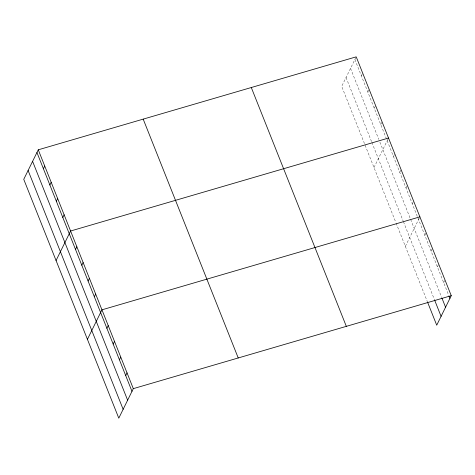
<?xml version="1.0" encoding="UTF-8"?>
<svg xmlns="http://www.w3.org/2000/svg" width="475" height="475" viewBox="0 0 475 475"><rect width="100%" height="100%" fill="white"/><g stroke="black" fill="none" stroke-linecap="round" stroke-linejoin="round"><path stroke-width="0.36" stroke-dasharray="2.38 1.78" d="M355.953 57.38L341.691 86.355L395.817 222.383M361.35 75.774L362.68 73.079M367.816 92.013L368.873 89.858M374.276 108.258L375.6 105.563M380.736 124.498L382.066 121.802M374.003 167.556L388.259 138.581M393.472 156.501L394.802 153.805M399.742 172.265L400.805 170.109M406.018 188.029L407.342 185.333M412.288 203.793L413.351 201.632M405.365 246.371L419.621 217.396M424.834 235.315L426.158 232.619M431.104 251.079L432.167 248.924M437.38 266.843L438.704 264.147M443.65 282.607L444.713 280.446M354.89 59.535L448.833 295.628M350.532 68.382L378.807 139.436M379.881 142.144L441.75 297.623M346.049 77.502L371.628 141.787M371.895 142.464L403.174 221.077M403.447 221.76L434.536 299.891M396.091 223.072L427.452 301.886"/><path stroke-width="0.71" d="M38.273 149.809L23.75 179.33L118.786 418.16L133.309 388.645L451.25 295.67L356.214 56.84L38.273 149.809L133.309 388.645M43.409 168.75L44.733 166.054M49.869 184.989L51.199 182.293M56.335 201.228L57.659 198.532M62.795 217.473L64.125 214.777M56.062 260.532L70.585 231.016L388.526 138.041M75.531 249.476L76.855 246.78M81.801 265.24L83.131 262.544M88.077 280.998L89.401 278.303M94.347 296.762L95.677 294.067M87.424 339.346L101.947 309.831L419.888 216.855M106.893 328.29L108.217 325.595M113.163 344.054L114.493 341.359M119.439 359.818L120.763 357.123M125.709 375.577L127.033 372.881M451.25 295.67L436.727 325.191L427.726 302.569M449.107 296.311L449.926 298.371M442.023 298.312L445.568 307.218M434.809 300.574L441.079 316.338M251.293 87.519L346.328 326.355M143.195 119.13L238.23 357.966M36.949 152.511L131.979 391.341M32.591 161.357L127.627 400.193M28.102 170.477L123.138 409.313"/></g></svg>
